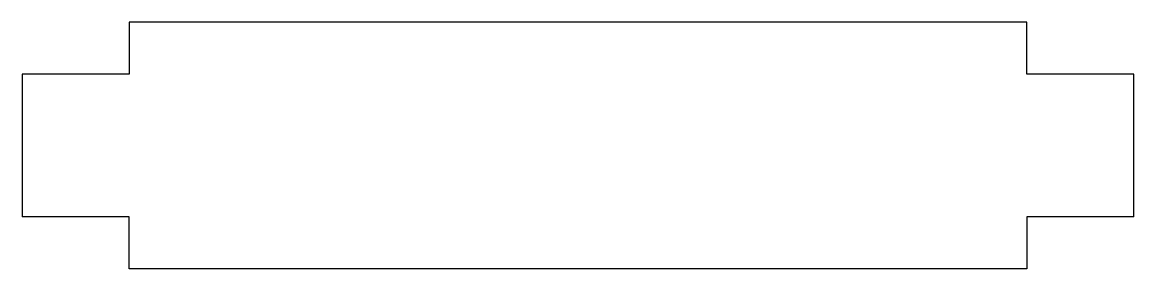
# Model space of a CAD drawing. Header units: millimetres. Extents: x -50 to -5, y -5 to 5.
import ezdxf

# ---------------------------------------------------------------- set-up
doc = ezdxf.new("R2010")
doc.units = ezdxf.units.MM
doc.layers.add('Shape2DView007', color=7, linetype='CONTINUOUS')

msp = doc.modelspace()

# ---------------------------------------------------------------- linework, layer by layer
at = {"layer": 'Shape2DView007'}
for p, q in [((-9.33, 5), (-45.67, 5)), ((-45.67, 5), (-45.67, 2.8975)), ((-9.33, 2.8975), (-9.33, 5)), ((-45.67, 2.8975), (-50, 2.8975)), ((-50, 2.8975), (-50, -2.8975)), ((-5, 2.8975), (-9.33, 2.8975)), ((-5, -2.8975), (-5, 2.8975)), ((-45.67, -2.8975), (-50, -2.8975)), ((-45.67, -5), (-45.67, -2.8975)), ((-5, -2.8975), (-9.33, -2.8975)), ((-9.33, -2.8975), (-9.33, -5)), ((-9.33, -5), (-45.67, -5))]:
    msp.add_line(p, q, dxfattribs=at)

doc.saveas('drawing.dxf')
